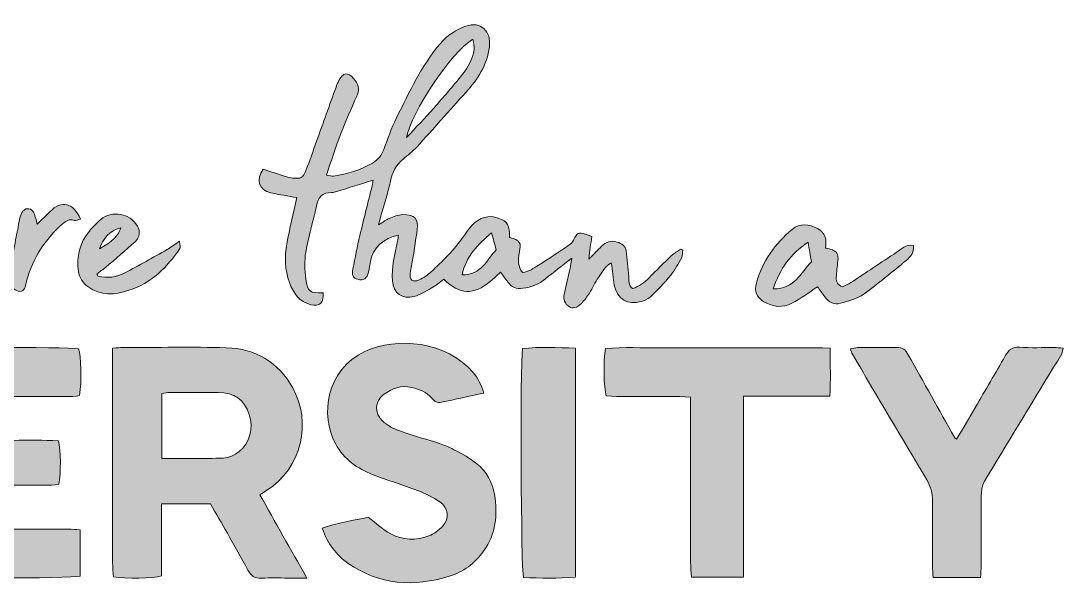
# Model space of a CAD drawing. Extents: x 187 to 1851, y -950 to -98.
# Drawn here: x 982.8 to 1190.2, y -216.2 to -103.6 of the extents above; entities that cross this region are included whole.
import ezdxf

# ---------------------------------------------------------------- set-up
doc = ezdxf.new("R2010")
doc.units = 0
doc.header["$MEASUREMENT"] = 0
doc.layers.add('Слой 1', color=7, linetype='Continuous', lineweight=0)

# ---------------------------------------------------------------- blocks, each defined once
blk = doc.blocks.new('Block_1')
at = {"layer": 'Слой 1', "true_color": 0x000000, "transparency": 33554687}
h = blk.add_hatch(color=18, dxfattribs=at)
h.dxf.hatch_style = 2
edge = h.paths.add_edge_path()
edge.add_spline(control_points=[(1076.49, -145.73), (1073.69, -148.07), (1071.45, -150.46), (1070.6, -154.1), (1074.49, -154.22), (1075.52, -151.02), (1077.4, -149.14), (1077.08, -147.95), (1076.83, -147.01), (1076.49, -145.73)], knot_values=[0, 0, 0, 0, 1, 1, 1, 2, 2, 2, 3, 3, 3, 3], degree=3, periodic=0)
edge = h.paths.add_edge_path()
edge.add_spline(control_points=[(1072.77, -107.26), (1068.53, -109.7), (1060.41, -121.85), (1059.54, -126.83), (1061.45, -124.78), (1063.24, -122.91), (1064.96, -120.98), (1066.9, -118.79), (1068.81, -116.59), (1070.65, -114.31), (1071.82, -112.86), (1072.72, -111.2), (1072.99, -109.31), (1073.07, -108.73), (1072.87, -108.1), (1072.77, -107.26)], knot_values=[0, 0, 0, 0, 1, 1, 1, 2, 2, 2, 3, 3, 3, 4, 4, 4, 5, 5, 5, 5], degree=3, periodic=0)
edge = h.paths.add_edge_path()
edge.add_spline(control_points=[(1053.99, -144.17), (1054.99, -143.57), (1055.52, -143.14), (1056.13, -142.9), (1056.98, -142.57), (1057.89, -142.18), (1058.78, -142.15), (1061.34, -142.05), (1061.95, -143.16), (1061.68, -145.1), (1061.42, -147.01), (1061.13, -148.91), (1060.82, -150.82), (1060.66, -151.81), (1060.41, -152.78), (1060.28, -153.76), (1060.1, -155.1), (1060.84, -155.69), (1062.06, -155.11), (1062.9, -154.72), (1063.7, -154.18), (1064.38, -153.56), (1066.76, -151.42), (1069.02, -149.15), (1070.86, -146.51), (1071.4, -145.74), (1071.95, -144.99), (1072.57, -144.29), (1074, -142.67), (1076, -142.13), (1077.81, -142.83), (1079.68, -143.55), (1080.11, -144.29), (1080.07, -146.72), (1082.1, -147.21), (1082.48, -147.7), (1081.98, -149.78), (1081.65, -151.18), (1081.73, -152.39), (1082.6, -153.64), (1083.86, -153.51), (1084.84, -152.81), (1085.84, -152.18), (1087.86, -150.89), (1089.87, -149.57), (1091.87, -148.23), (1092.23, -147.99), (1092.58, -147.63), (1092.78, -147.24), (1093.59, -145.61), (1093.57, -145.6), (1095.28, -146.07), (1095.59, -146.15), (1095.89, -146.29), (1096.39, -146.48), (1096.21, -147.87), (1096.03, -149.23), (1095.79, -151.02), (1096.83, -149.98), (1097.57, -149.19), (1098.36, -148.44), (1099.23, -147.62), (1100.19, -147.19), (1101.46, -147.59), (1102.38, -147.89), (1103.08, -148.38), (1103.23, -149.3), (1103.49, -151), (1103.62, -152.72), (1103.78, -154.44), (1103.85, -155.27), (1103.6, -156.2), (1104.58, -156.86), (1105.8, -156.39), (1106.87, -155.64), (1107.82, -154.69), (1109.28, -153.22), (1110.73, -151.74), (1112.23, -150.32), (1112.78, -149.8), (1113.47, -149.43), (1114.09, -148.99), (1114.22, -149.07), (1114.36, -149.15), (1114.49, -149.22), (1114.43, -149.7), (1114.5, -150.25), (1114.29, -150.64), (1113.63, -151.87), (1112.98, -153.14), (1112.1, -154.21), (1110.84, -155.75), (1109.43, -157.16), (1108, -158.54), (1107.55, -158.98), (1106.85, -159.23), (1106.23, -159.42), (1103.58, -160.21), (1101.45, -158.93), (1100.89, -156.19), (1100.61, -154.76), (1100.5, -153.3), (1100.29, -151.7), (1099.05, -152.37), (1098.49, -153.61), (1097.75, -154.63), (1097.06, -155.6), (1096.57, -156.72), (1095.93, -157.73), (1095.47, -158.46), (1094.95, -159.16), (1094.36, -159.78), (1093.48, -160.71), (1092.62, -160.92), (1091.89, -160.44), (1091.02, -159.86), (1090.72, -158.97), (1090.91, -157.99), (1091.22, -156.42), (1091.64, -154.87), (1091.99, -153.31), (1092.14, -152.63), (1092.24, -151.95), (1092.46, -150.78), (1090.44, -152.36), (1088.81, -153.59), (1087.23, -154.88), (1085.89, -155.97), (1084.39, -156.56), (1082.68, -156.78), (1081.42, -156.94), (1080.47, -156.58), (1079.74, -155.56), (1079.27, -154.92), (1078.77, -154.3), (1078.23, -153.59), (1077.52, -154.24), (1076.92, -154.86), (1076.26, -155.4), (1072.81, -158.2), (1070.23, -158.11), (1066.98, -154.99), (1066.17, -155.58), (1065.36, -156.26), (1064.46, -156.78), (1063.37, -157.41), (1062.26, -158.07), (1061.07, -158.42), (1058.73, -159.1), (1056.95, -157.73), (1056.76, -155.31), (1056.55, -152.6), (1057.27, -150.02), (1057.77, -147.41), (1057.85, -147.03), (1057.89, -146.64), (1057.95, -146.23), (1055, -146.76), (1052.92, -148.74), (1052.42, -151.39), (1052.28, -152.11), (1052.17, -152.84), (1052, -153.55), (1051.69, -154.86), (1051.01, -155.3), (1049.85, -155), (1048.93, -154.76), (1048.63, -154.19), (1048.88, -152.94), (1049.32, -150.72), (1049.76, -148.49), (1050.28, -146.29), (1051.06, -142.98), (1051.91, -139.69), (1052.72, -136.39), (1052.82, -136.01), (1052.86, -135.62), (1052.91, -135.3), (1050.46, -136.06), (1048.07, -136.81), (1045.68, -137.55), (1045.36, -137.65), (1045.03, -137.78), (1044.71, -137.77), (1042.82, -137.69), (1041.99, -138.69), (1041.62, -140.45), (1040.98, -143.52), (1040.05, -146.52), (1039.52, -149.6), (1039.22, -151.34), (1039.31, -153.19), (1039.55, -154.94), (1039.91, -157.53), (1040.32, -157.74), (1042.96, -157.71), (1043.23, -159.52), (1042.24, -160.51), (1040.52, -160.05), (1038.23, -159.44), (1037.01, -157.72), (1036.25, -155.64), (1035.33, -153.13), (1035.28, -150.52), (1035.74, -147.93), (1036.29, -144.93), (1037.01, -141.95), (1037.71, -138.75), (1036.04, -138.45), (1034.29, -138.16), (1032.56, -137.81), (1030.21, -137.33), (1029.5, -135.11), (1031.05, -133.12), (1032.56, -133.61), (1034.07, -134.11), (1035.58, -134.58), (1036.03, -134.72), (1036.49, -134.83), (1036.94, -134.87), (1038.6, -135.03), (1038.92, -134.89), (1039.54, -133.35), (1040.3, -131.43), (1040.97, -129.47), (1041.67, -127.52), (1042.96, -123.94), (1044.25, -120.36), (1045.54, -116.79), (1045.7, -116.35), (1045.87, -115.91), (1046.08, -115.49), (1046.9, -113.84), (1047.88, -113.74), (1049.1, -115.15), (1049.95, -116.13), (1050.31, -117.16), (1049.73, -118.45), (1048.58, -121), (1047.44, -123.57), (1046.44, -126.18), (1045.43, -128.78), (1044.59, -131.45), (1043.62, -134.28), (1044.22, -134.37), (1044.66, -134.55), (1045.06, -134.48), (1047.76, -133.99), (1050.4, -133.33), (1052.8, -131.9), (1053.9, -131.25), (1054.59, -130.35), (1055.03, -129.19), (1055.84, -127.07), (1056.55, -124.89), (1057.57, -122.88), (1060.16, -117.77), (1062.51, -112.51), (1066.29, -108.1), (1067.68, -106.48), (1069.42, -105.36), (1071.38, -104.66), (1074.28, -103.62), (1076.45, -105.66), (1076.05, -108.79), (1075.58, -112.42), (1073.72, -115.25), (1071.34, -117.86), (1068.07, -121.46), (1064.87, -125.13), (1061.59, -128.72), (1060.79, -129.6), (1059.79, -130.3), (1058.88, -131.09), (1057.53, -132.27), (1056.73, -133.69), (1056.36, -135.5), (1055.87, -137.91), (1055.05, -140.26), (1054.38, -142.63), (1054.27, -143), (1054.19, -143.37), (1053.99, -144.17)], knot_values=[0, 0, 0, 0, 1, 1, 1, 2, 2, 2, 3, 3, 3, 4, 4, 4, 5, 5, 5, 6, 6, 6, 7, 7, 7, 8, 8, 8, 9, 9, 9, 10, 10, 10, 11, 11, 11, 12, 12, 12, 13, 13, 13, 14, 14, 14, 15, 15, 15, 16, 16, 16, 17, 17, 17, 18, 18, 18, 19, 19, 19, 20, 20, 20, 21, 21, 21, 22, 22, 22, 23, 23, 23, 24, 24, 24, 25, 25, 25, 26, 26, 26, 27, 27, 27, 28, 28, 28, 29, 29, 29, 30, 30, 30, 31, 31, 31, 32, 32, 32, 33, 33, 33, 34, 34, 34, 35, 35, 35, 36, 36, 36, 37, 37, 37, 38, 38, 38, 39, 39, 39, 40, 40, 40, 41, 41, 41, 42, 42, 42, 43, 43, 43, 44, 44, 44, 45, 45, 45, 46, 46, 46, 47, 47, 47, 48, 48, 48, 49, 49, 49, 50, 50, 50, 51, 51, 51, 52, 52, 52, 53, 53, 53, 54, 54, 54, 55, 55, 55, 56, 56, 56, 57, 57, 57, 58, 58, 58, 59, 59, 59, 60, 60, 60, 61, 61, 61, 62, 62, 62, 63, 63, 63, 64, 64, 64, 65, 65, 65, 66, 66, 66, 67, 67, 67, 68, 68, 68, 69, 69, 69, 70, 70, 70, 71, 71, 71, 72, 72, 72, 73, 73, 73, 74, 74, 74, 75, 75, 75, 76, 76, 76, 77, 77, 77, 78, 78, 78, 79, 79, 79, 80, 80, 80, 81, 81, 81, 82, 82, 82, 83, 83, 83, 84, 84, 84, 85, 85, 85, 86, 86, 86, 87, 87, 87, 88, 88, 88, 89, 89, 89, 90, 90, 90, 91, 91, 91, 92, 92, 92, 93, 93, 93, 94, 94, 94, 94], degree=3, periodic=0)
h = blk.add_hatch(color=18, dxfattribs=at)
h.dxf.hatch_style = 2
edge = h.paths.add_edge_path()
edge.add_spline(control_points=[(986.1, -144.07), (987.04, -143.14), (987.82, -142.34), (988.62, -141.56), (991, -139.23), (993.2, -139.7), (994.7, -143.02), (994.27, -143.13), (993.81, -143.4), (993.48, -143.29), (992.49, -142.96), (991.79, -143.38), (991.13, -143.98), (987.68, -147.08), (985.19, -150.79), (984, -155.32), (983.96, -155.44), (983.95, -155.58), (983.92, -155.71), (983.72, -156.46), (983.7, -157.39), (982.59, -157.4), (981.85, -157.41), (980.8, -156.49), (980.71, -155.58), (980.6, -154.67), (980.64, -153.71), (980.79, -152.8), (981.37, -149.46), (982, -146.13), (982.65, -142.8), (982.75, -142.3), (982.95, -141.75), (983.28, -141.39), (983.96, -140.67), (984.98, -140.89), (985.43, -141.78), (985.6, -142.13), (985.68, -142.53), (985.8, -142.92), (985.89, -143.22), (985.96, -143.53), (986.1, -144.07)], knot_values=[0, 0, 0, 0, 1, 1, 1, 2, 2, 2, 3, 3, 3, 4, 4, 4, 5, 5, 5, 6, 6, 6, 7, 7, 7, 8, 8, 8, 9, 9, 9, 10, 10, 10, 11, 11, 11, 12, 12, 12, 13, 13, 13, 14, 14, 14, 14], degree=3, periodic=0)
h = blk.add_hatch(color=18, dxfattribs=at)
h.dxf.hatch_style = 2
edge = h.paths.add_edge_path()
edge.add_spline(control_points=[(998.49, -148.94), (1000.94, -147.62), (1002.35, -146.17), (1002.7, -144.78), (1000.42, -145.38), (999.19, -146.9), (998.49, -148.94)], knot_values=[0, 0, 0, 0, 1, 1, 1, 2, 2, 2, 2], degree=3, periodic=0)
edge = h.paths.add_edge_path()
edge.add_spline(control_points=[(998.18, -154.37), (1000.03, -154.84), (1001.85, -154.61), (1003.53, -153.73), (1006.36, -152.24), (1009.14, -150.66), (1011.92, -149.09), (1012.66, -148.67), (1013.35, -148.15), (1014.41, -147.45), (1014.47, -148.17), (1014.67, -148.66), (1014.5, -148.89), (1011.89, -152.59), (1008.84, -155.78), (1004.34, -157.19), (1001.5, -158.09), (998.76, -158.43), (996.16, -156.44), (995.12, -155.65), (994.48, -154.67), (994.3, -153.47), (993.84, -150.49), (994.57, -147.77), (996.47, -145.41), (997.14, -144.58), (997.92, -143.83), (998.73, -143.14), (1000.96, -141.22), (1004.59, -141.88), (1006.04, -144.42), (1006.62, -145.43), (1006.53, -146.64), (1005.57, -147.52), (1003.67, -149.28), (1001.67, -150.94), (999.69, -152.63), (999.15, -153.09), (998.56, -153.48), (997.99, -153.91), (998.05, -154.06), (998.12, -154.22), (998.18, -154.37)], knot_values=[0, 0, 0, 0, 1, 1, 1, 2, 2, 2, 3, 3, 3, 4, 4, 4, 5, 5, 5, 6, 6, 6, 7, 7, 7, 8, 8, 8, 9, 9, 9, 10, 10, 10, 11, 11, 11, 12, 12, 12, 13, 13, 13, 14, 14, 14, 14], degree=3, periodic=0)
h = blk.add_hatch(color=18, dxfattribs=at)
h.dxf.hatch_style = 2
edge = h.paths.add_edge_path()
edge.add_spline(control_points=[(1132.51, -156.9), (1136.79, -156.98), (1137.99, -153.61), (1140.1, -151.55), (1139.88, -150.23), (1139.68, -149.09), (1139.42, -147.62), (1135.95, -149.93), (1133.83, -152.87), (1132.51, -156.9)], knot_values=[0, 0, 0, 0, 1, 1, 1, 2, 2, 2, 3, 3, 3, 3], degree=3, periodic=0)
edge = h.paths.add_edge_path()
edge.add_spline(control_points=[(1160.39, -148.3), (1160.53, -149.76), (1159.8, -150.55), (1158.96, -151.24), (1156.17, -153.51), (1153.44, -155.87), (1150.5, -157.95), (1149.19, -158.87), (1147.49, -159.32), (1145.9, -159.77), (1144.65, -160.12), (1143.54, -159.55), (1142.76, -158.5), (1142.24, -157.81), (1141.76, -157.1), (1141.32, -156.49), (1139.56, -157.64), (1137.96, -158.87), (1136.21, -159.77), (1134.39, -160.71), (1132.46, -160.55), (1130.66, -159.48), (1129.18, -158.6), (1128.72, -157.44), (1129.16, -155.75), (1130.3, -151.38), (1132.87, -147.94), (1136.26, -145.09), (1137.83, -143.76), (1139.62, -144.03), (1141.32, -144.93), (1142.84, -145.74), (1143.21, -147.08), (1142.88, -148.79), (1143.21, -148.85), (1143.53, -148.89), (1143.83, -148.98), (1145.16, -149.36), (1145.52, -149.96), (1145.35, -151.33), (1145.21, -152.45), (1145.09, -153.57), (1145.04, -154.7), (1145.01, -155.48), (1145.28, -156.15), (1146.27, -156.47), (1146.77, -156.23), (1147.4, -156), (1147.94, -155.65), (1150.96, -153.67), (1153.93, -151.64), (1156.96, -149.69), (1157.97, -149.05), (1158.85, -147.96), (1160.39, -148.3)], knot_values=[0, 0, 0, 0, 1, 1, 1, 2, 2, 2, 3, 3, 3, 4, 4, 4, 5, 5, 5, 6, 6, 6, 7, 7, 7, 8, 8, 8, 9, 9, 9, 10, 10, 10, 11, 11, 11, 12, 12, 12, 13, 13, 13, 14, 14, 14, 15, 15, 15, 16, 16, 16, 17, 17, 17, 18, 18, 18, 18], degree=3, periodic=0)
h = blk.add_hatch(color=18, dxfattribs=at)
h.dxf.hatch_style = 2
edge = h.paths.add_edge_path()
edge.add_spline(control_points=[(1074.91, -177.62), (1071.96, -178.26), (1069.24, -178.86), (1066.52, -179.45), (1065.69, -179.63), (1065.12, -179.22), (1064.61, -178.64), (1063.55, -177.42), (1062.16, -176.87), (1060.62, -176.51), (1058.47, -175.99), (1056.64, -176.68), (1055.01, -177.92), (1053.21, -179.29), (1053.1, -181.56), (1054.76, -183.14), (1055.56, -183.9), (1056.58, -184.53), (1057.61, -184.91), (1059.79, -185.74), (1062.03, -186.41), (1064.27, -187.06), (1067.65, -188.05), (1070.76, -189.56), (1073.54, -191.67), (1075.54, -193.19), (1076.61, -195.34), (1077.04, -197.78), (1077.74, -201.8), (1077.34, -205.63), (1074.9, -209.06), (1073.17, -211.47), (1070.81, -213.2), (1068.05, -214.05), (1061.02, -216.21), (1054.2, -215.78), (1047.97, -211.49), (1045.56, -209.83), (1043.84, -207.55), (1042.81, -204.48), (1045.9, -203.31), (1049.12, -202.98), (1051.95, -202.31), (1053.57, -203.54), (1054.88, -204.82), (1056.43, -205.63), (1058.81, -206.87), (1061.45, -207.03), (1063.98, -206.02), (1065, -205.62), (1065.99, -204.92), (1066.73, -204.12), (1068.17, -202.57), (1067.93, -200.41), (1066.18, -199.25), (1064.8, -198.34), (1063.28, -197.59), (1061.74, -196.99), (1058.82, -195.86), (1055.81, -194.97), (1052.89, -193.85), (1049.77, -192.65), (1047.13, -190.8), (1045.47, -187.76), (1042.27, -181.91), (1043.63, -172.99), (1051.27, -169.35), (1057.59, -166.35), (1067.59, -167.35), (1072.79, -173.52), (1073.75, -174.66), (1074.43, -175.91), (1074.91, -177.62)], knot_values=[0, 0, 0, 0, 1, 1, 1, 2, 2, 2, 3, 3, 3, 4, 4, 4, 5, 5, 5, 6, 6, 6, 7, 7, 7, 8, 8, 8, 9, 9, 9, 10, 10, 10, 11, 11, 11, 12, 12, 12, 13, 13, 13, 14, 14, 14, 15, 15, 15, 16, 16, 16, 17, 17, 17, 18, 18, 18, 19, 19, 19, 20, 20, 20, 21, 21, 21, 22, 22, 22, 23, 23, 23, 24, 24, 24, 24], degree=3, periodic=0)
h = blk.add_hatch(color=18, dxfattribs=at)
h.dxf.hatch_style = 2
edge = h.paths.add_edge_path()
edge.add_spline(control_points=[(972.45, -178.29), (972.38, -179.09), (972.3, -179.61), (972.29, -180.12), (972.28, -182.31), (972.29, -184.5), (972.29, -186.91), (978.44, -187.21), (984.42, -186.84), (990.31, -187.11), (990.79, -188.8), (990.84, -193.66), (990.4, -195.76), (988.5, -196.11), (986.51, -195.87), (984.54, -195.91), (982.53, -195.95), (980.53, -195.92), (978.53, -195.92), (976.54, -195.92), (974.56, -195.92), (972.43, -195.92), (972.43, -198.87), (972.43, -201.58), (972.43, -204.53), (973.12, -204.58), (973.82, -204.67), (974.52, -204.68), (980.47, -204.69), (986.41, -204.68), (992.35, -204.69), (993.06, -204.69), (993.77, -204.77), (994.61, -204.82), (994.61, -208.03), (994.61, -211.06), (994.61, -214.04), (992.84, -214.48), (963.53, -214.51), (961.75, -214.11), (961.33, -212.67), (961.23, -171.17), (961.64, -168.97), (962.94, -168.52), (991.73, -168.38), (994.34, -168.82), (994.84, -170.13), (994.97, -175.24), (994.53, -178.1), (992.77, -178.48), (990.91, -178.23), (989.08, -178.28), (987.28, -178.32), (985.47, -178.29), (983.67, -178.29), (981.8, -178.29), (979.93, -178.29), (978.06, -178.29), (976.27, -178.29), (974.47, -178.29), (972.45, -178.29)], knot_values=[0, 0, 0, 0, 1, 1, 1, 2, 2, 2, 3, 3, 3, 4, 4, 4, 5, 5, 5, 6, 6, 6, 7, 7, 7, 8, 8, 8, 9, 9, 9, 10, 10, 10, 11, 11, 11, 12, 12, 12, 13, 13, 13, 14, 14, 14, 15, 15, 15, 16, 16, 16, 17, 17, 17, 18, 18, 18, 19, 19, 19, 20, 20, 20, 20], degree=3, periodic=0)
h = blk.add_hatch(color=18, dxfattribs=at)
h.dxf.hatch_style = 2
edge = h.paths.add_edge_path()
edge.add_spline(control_points=[(1010.9, -190.6), (1015.15, -190.6), (1019.15, -190.69), (1023.14, -190.54), (1024.19, -190.5), (1025.35, -189.93), (1026.21, -189.28), (1028.42, -187.61), (1029.2, -184.47), (1028.29, -181.88), (1027.24, -178.92), (1025.29, -177.51), (1022.1, -177.49), (1018.9, -177.47), (1015.69, -177.48), (1012.49, -177.49), (1011.98, -177.5), (1011.47, -177.61), (1010.9, -177.68), (1010.9, -181.99), (1010.9, -186.16), (1010.9, -190.6)], knot_values=[0, 0, 0, 0, 1, 1, 1, 2, 2, 2, 3, 3, 3, 4, 4, 4, 5, 5, 5, 6, 6, 6, 7, 7, 7, 7], degree=3, periodic=0)
edge = h.paths.add_edge_path()
edge.add_spline(control_points=[(1001.09, -168.69), (1002.02, -168.63), (1002.55, -168.57), (1003.08, -168.57), (1009.95, -168.56), (1016.83, -168.43), (1023.7, -168.61), (1029.54, -168.75), (1034.1, -171.51), (1036.93, -176.61), (1040.71, -183.42), (1038.82, -192.49), (1031.7, -197.02), (1031.31, -197.26), (1030.93, -197.51), (1030.4, -197.85), (1033.45, -203.28), (1036.47, -208.65), (1039.71, -214.4), (1038.15, -214.4), (1037.03, -214.4), (1035.92, -214.4), (1034.18, -214.4), (1032.44, -214.31), (1030.71, -214.43), (1029.37, -214.52), (1028.61, -213.94), (1028.01, -212.84), (1026.67, -210.38), (1025.3, -207.94), (1023.92, -205.5), (1022.81, -203.54), (1021.67, -201.59), (1020.54, -199.64), (1017.3, -199.64), (1014.19, -199.64), (1010.82, -199.64), (1010.82, -204.52), (1010.82, -209.28), (1010.82, -213.96), (1009.14, -214.48), (1003.66, -214.57), (1001.26, -214.15), (1000.9, -210.43), (1001.14, -206.65), (1001.1, -202.88), (1001.06, -199.07), (1001.09, -195.27), (1001.09, -191.46), (1001.09, -187.72), (1001.09, -183.99), (1001.09, -180.25), (1001.09, -176.46), (1001.09, -172.68), (1001.09, -168.69)], knot_values=[0, 0, 0, 0, 1, 1, 1, 2, 2, 2, 3, 3, 3, 4, 4, 4, 5, 5, 5, 6, 6, 6, 7, 7, 7, 8, 8, 8, 9, 9, 9, 10, 10, 10, 11, 11, 11, 12, 12, 12, 13, 13, 13, 14, 14, 14, 15, 15, 15, 16, 16, 16, 17, 17, 17, 18, 18, 18, 18], degree=3, periodic=0)
h = blk.add_hatch(color=18, dxfattribs=at)
h.dxf.hatch_style = 2
edge = h.paths.add_edge_path()
edge.add_spline(control_points=[(1093.17, -168.69), (1093.17, -184.03), (1093.17, -199.02), (1093.17, -214.22), (1089.63, -214.52), (1086.21, -214.37), (1082.83, -214.32), (1082.33, -212.79), (1082.15, -172.06), (1082.61, -168.77), (1086.04, -168.42), (1089.52, -168.57), (1093.17, -168.69)], knot_values=[0, 0, 0, 0, 1, 1, 1, 2, 2, 2, 3, 3, 3, 4, 4, 4, 4], degree=3, periodic=0)
h = blk.add_hatch(color=18, dxfattribs=at)
h.dxf.hatch_style = 2
edge = h.paths.add_edge_path()
edge.add_spline(control_points=[(1126.6, -214.24), (1122.93, -214.24), (1119.68, -214.24), (1116.22, -214.24), (1115.87, -210.25), (1116.1, -206.34), (1116.06, -202.44), (1116.02, -198.43), (1116.05, -194.43), (1116.05, -190.42), (1116.05, -186.5), (1116.05, -182.57), (1116.05, -178.42), (1110.35, -178.08), (1104.77, -178.47), (1099.28, -178.2), (1098.77, -176.65), (1098.69, -171.13), (1099.13, -168.76), (1102.77, -168.43), (1106.49, -168.66), (1110.19, -168.62), (1113.93, -168.58), (1117.67, -168.61), (1121.4, -168.61), (1125.07, -168.61), (1128.74, -168.6), (1132.42, -168.61), (1136.13, -168.63), (1139.85, -168.53), (1143.8, -168.69), (1143.87, -171.94), (1143.9, -174.96), (1143.78, -178.26), (1138, -178.26), (1132.44, -178.26), (1126.6, -178.26), (1126.6, -190.37), (1126.6, -202.2), (1126.6, -214.24)], knot_values=[0, 0, 0, 0, 1, 1, 1, 2, 2, 2, 3, 3, 3, 4, 4, 4, 5, 5, 5, 6, 6, 6, 7, 7, 7, 8, 8, 8, 9, 9, 9, 10, 10, 10, 11, 11, 11, 12, 12, 12, 13, 13, 13, 13], degree=3, periodic=0)
h = blk.add_hatch(color=18, dxfattribs=at)
h.dxf.hatch_style = 2
edge = h.paths.add_edge_path()
edge.add_spline(control_points=[(1173.74, -214.27), (1170.46, -214.27), (1167.48, -214.27), (1164.3, -214.27), (1164.25, -213.45), (1164.17, -212.74), (1164.17, -212.03), (1164.16, -207.69), (1164.13, -203.35), (1164.19, -199.01), (1164.21, -197.48), (1163.81, -196.18), (1163.03, -194.87), (1158.07, -186.57), (1153.16, -178.24), (1148.25, -169.91), (1148.09, -169.64), (1148.02, -169.31), (1147.85, -168.84), (1148.39, -168.73), (1148.81, -168.58), (1149.23, -168.58), (1151.83, -168.55), (1154.44, -168.61), (1157.04, -168.54), (1158.23, -168.51), (1158.83, -169.03), (1159.37, -170.01), (1162.4, -175.5), (1165.49, -180.95), (1168.56, -186.42), (1168.62, -186.53), (1168.75, -186.6), (1168.97, -186.8), (1170.23, -184.65), (1171.49, -182.54), (1172.73, -180.42), (1174.71, -177.02), (1176.7, -173.63), (1178.66, -170.21), (1179.3, -169.09), (1180.06, -168.43), (1181.51, -168.52), (1183.77, -168.67), (1186.05, -168.55), (1188.32, -168.57), (1188.9, -168.57), (1189.48, -168.64), (1190.17, -168.69), (1189.96, -170.29), (1188.95, -171.33), (1188.25, -172.49), (1183.67, -180.09), (1179.02, -187.64), (1174.47, -195.25), (1174.02, -196), (1173.9, -197.02), (1173.89, -197.92), (1173.83, -202.59), (1173.87, -207.27), (1173.86, -211.94), (1173.86, -212.66), (1173.79, -213.37), (1173.74, -214.27)], knot_values=[0, 0, 0, 0, 1, 1, 1, 2, 2, 2, 3, 3, 3, 4, 4, 4, 5, 5, 5, 6, 6, 6, 7, 7, 7, 8, 8, 8, 9, 9, 9, 10, 10, 10, 11, 11, 11, 12, 12, 12, 13, 13, 13, 14, 14, 14, 15, 15, 15, 16, 16, 16, 17, 17, 17, 18, 18, 18, 19, 19, 19, 20, 20, 20, 21, 21, 21, 21], degree=3, periodic=0)
at = {"layer": 'Слой 1'}
for points, knots in [([(1053.99, -144.17), (1054.99, -143.57), (1055.52, -143.14), (1056.13, -142.9), (1056.98, -142.57), (1057.89, -142.18), (1058.78, -142.15), (1061.34, -142.05), (1061.95, -143.16), (1061.68, -145.1), (1061.42, -147.01), (1061.13, -148.91), (1060.82, -150.82), (1060.66, -151.81), (1060.41, -152.78), (1060.28, -153.76), (1060.1, -155.1), (1060.84, -155.69), (1062.06, -155.11), (1062.9, -154.72), (1063.7, -154.18), (1064.38, -153.56), (1066.76, -151.42), (1069.02, -149.15), (1070.86, -146.51), (1071.4, -145.74), (1071.95, -144.99), (1072.57, -144.29), (1074, -142.67), (1076, -142.13), (1077.81, -142.83), (1079.68, -143.55), (1080.11, -144.29), (1080.07, -146.72), (1082.1, -147.21), (1082.48, -147.7), (1081.98, -149.78), (1081.65, -151.18), (1081.73, -152.39), (1082.6, -153.64), (1083.86, -153.51), (1084.84, -152.81), (1085.84, -152.18), (1087.86, -150.89), (1089.87, -149.57), (1091.87, -148.23), (1092.23, -147.99), (1092.58, -147.63), (1092.78, -147.24), (1093.59, -145.61), (1093.57, -145.6), (1095.28, -146.07), (1095.59, -146.15), (1095.89, -146.29), (1096.39, -146.48), (1096.21, -147.87), (1096.03, -149.23), (1095.79, -151.02), (1096.83, -149.98), (1097.57, -149.19), (1098.36, -148.44), (1099.23, -147.62), (1100.19, -147.19), (1101.46, -147.59), (1102.38, -147.89), (1103.08, -148.38), (1103.23, -149.3), (1103.49, -151), (1103.62, -152.72), (1103.78, -154.44), (1103.85, -155.27), (1103.6, -156.2), (1104.58, -156.86), (1105.8, -156.39), (1106.87, -155.64), (1107.82, -154.69), (1109.28, -153.22), (1110.73, -151.74), (1112.23, -150.32), (1112.78, -149.8), (1113.47, -149.43), (1114.09, -148.99), (1114.22, -149.07), (1114.36, -149.15), (1114.49, -149.22), (1114.43, -149.7), (1114.5, -150.25), (1114.29, -150.64), (1113.63, -151.87), (1112.98, -153.14), (1112.1, -154.21), (1110.84, -155.75), (1109.43, -157.16), (1108, -158.54), (1107.55, -158.98), (1106.85, -159.23), (1106.23, -159.42), (1103.58, -160.21), (1101.45, -158.93), (1100.89, -156.19), (1100.61, -154.76), (1100.5, -153.3), (1100.29, -151.7), (1099.05, -152.37), (1098.49, -153.61), (1097.75, -154.63), (1097.06, -155.6), (1096.57, -156.72), (1095.93, -157.73), (1095.47, -158.46), (1094.95, -159.16), (1094.36, -159.78), (1093.48, -160.71), (1092.62, -160.92), (1091.89, -160.44), (1091.02, -159.86), (1090.72, -158.97), (1090.91, -157.99), (1091.22, -156.42), (1091.64, -154.87), (1091.99, -153.31), (1092.14, -152.63), (1092.24, -151.95), (1092.46, -150.78), (1090.44, -152.36), (1088.81, -153.59), (1087.23, -154.88), (1085.89, -155.97), (1084.39, -156.56), (1082.68, -156.78), (1081.42, -156.94), (1080.47, -156.58), (1079.74, -155.56), (1079.27, -154.92), (1078.77, -154.3), (1078.23, -153.59), (1077.52, -154.24), (1076.92, -154.86), (1076.26, -155.4), (1072.81, -158.2), (1070.23, -158.11), (1066.98, -154.99), (1066.17, -155.58), (1065.36, -156.26), (1064.46, -156.78), (1063.37, -157.41), (1062.26, -158.07), (1061.07, -158.42), (1058.73, -159.1), (1056.95, -157.73), (1056.76, -155.31), (1056.55, -152.6), (1057.27, -150.02), (1057.77, -147.41), (1057.85, -147.03), (1057.89, -146.64), (1057.95, -146.23), (1055, -146.76), (1052.92, -148.74), (1052.42, -151.39), (1052.28, -152.11), (1052.17, -152.84), (1052, -153.55), (1051.69, -154.86), (1051.01, -155.3), (1049.85, -155), (1048.93, -154.76), (1048.63, -154.19), (1048.88, -152.94), (1049.32, -150.72), (1049.76, -148.49), (1050.28, -146.29), (1051.06, -142.98), (1051.91, -139.69), (1052.72, -136.39), (1052.82, -136.01), (1052.86, -135.62), (1052.91, -135.3), (1050.46, -136.06), (1048.07, -136.81), (1045.68, -137.55), (1045.36, -137.65), (1045.03, -137.78), (1044.71, -137.77), (1042.82, -137.69), (1041.99, -138.69), (1041.62, -140.45), (1040.98, -143.52), (1040.05, -146.52), (1039.52, -149.6), (1039.22, -151.34), (1039.31, -153.19), (1039.55, -154.94), (1039.91, -157.53), (1040.32, -157.74), (1042.96, -157.71), (1043.23, -159.52), (1042.24, -160.51), (1040.52, -160.05), (1038.23, -159.44), (1037.01, -157.72), (1036.25, -155.64), (1035.33, -153.13), (1035.28, -150.52), (1035.74, -147.93), (1036.29, -144.93), (1037.01, -141.95), (1037.71, -138.75), (1036.04, -138.45), (1034.29, -138.16), (1032.56, -137.81), (1030.21, -137.33), (1029.5, -135.11), (1031.05, -133.12), (1032.56, -133.61), (1034.07, -134.11), (1035.58, -134.58), (1036.03, -134.72), (1036.49, -134.83), (1036.94, -134.87), (1038.6, -135.03), (1038.92, -134.89), (1039.54, -133.35), (1040.3, -131.43), (1040.97, -129.47), (1041.67, -127.52), (1042.96, -123.94), (1044.25, -120.36), (1045.54, -116.79), (1045.7, -116.35), (1045.87, -115.91), (1046.08, -115.49), (1046.9, -113.84), (1047.88, -113.74), (1049.1, -115.15), (1049.95, -116.13), (1050.31, -117.16), (1049.73, -118.45), (1048.58, -121), (1047.44, -123.57), (1046.44, -126.18), (1045.43, -128.78), (1044.59, -131.45), (1043.62, -134.28), (1044.22, -134.37), (1044.66, -134.55), (1045.06, -134.48), (1047.76, -133.99), (1050.4, -133.33), (1052.8, -131.9), (1053.9, -131.25), (1054.59, -130.35), (1055.03, -129.19), (1055.84, -127.07), (1056.55, -124.89), (1057.57, -122.88), (1060.16, -117.77), (1062.51, -112.51), (1066.29, -108.1), (1067.68, -106.48), (1069.42, -105.36), (1071.38, -104.66), (1074.28, -103.62), (1076.45, -105.66), (1076.05, -108.79), (1075.58, -112.42), (1073.72, -115.25), (1071.34, -117.86), (1068.07, -121.46), (1064.87, -125.13), (1061.59, -128.72), (1060.79, -129.6), (1059.79, -130.3), (1058.88, -131.09), (1057.53, -132.27), (1056.73, -133.69), (1056.36, -135.5), (1055.87, -137.91), (1055.05, -140.26), (1054.38, -142.63), (1054.27, -143), (1054.19, -143.37), (1053.99, -144.17)], [0, 0, 0, 0, 1, 1, 1, 2, 2, 2, 3, 3, 3, 4, 4, 4, 5, 5, 5, 6, 6, 6, 7, 7, 7, 8, 8, 8, 9, 9, 9, 10, 10, 10, 11, 11, 11, 12, 12, 12, 13, 13, 13, 14, 14, 14, 15, 15, 15, 16, 16, 16, 17, 17, 17, 18, 18, 18, 19, 19, 19, 20, 20, 20, 21, 21, 21, 22, 22, 22, 23, 23, 23, 24, 24, 24, 25, 25, 25, 26, 26, 26, 27, 27, 27, 28, 28, 28, 29, 29, 29, 30, 30, 30, 31, 31, 31, 32, 32, 32, 33, 33, 33, 34, 34, 34, 35, 35, 35, 36, 36, 36, 37, 37, 37, 38, 38, 38, 39, 39, 39, 40, 40, 40, 41, 41, 41, 42, 42, 42, 43, 43, 43, 44, 44, 44, 45, 45, 45, 46, 46, 46, 47, 47, 47, 48, 48, 48, 49, 49, 49, 50, 50, 50, 51, 51, 51, 52, 52, 52, 53, 53, 53, 54, 54, 54, 55, 55, 55, 56, 56, 56, 57, 57, 57, 58, 58, 58, 59, 59, 59, 60, 60, 60, 61, 61, 61, 62, 62, 62, 63, 63, 63, 64, 64, 64, 65, 65, 65, 66, 66, 66, 67, 67, 67, 68, 68, 68, 69, 69, 69, 70, 70, 70, 71, 71, 71, 72, 72, 72, 73, 73, 73, 74, 74, 74, 75, 75, 75, 76, 76, 76, 77, 77, 77, 78, 78, 78, 79, 79, 79, 80, 80, 80, 81, 81, 81, 82, 82, 82, 83, 83, 83, 84, 84, 84, 85, 85, 85, 86, 86, 86, 87, 87, 87, 88, 88, 88, 89, 89, 89, 90, 90, 90, 91, 91, 91, 92, 92, 92, 93, 93, 93, 94, 94, 94, 94]), ([(1072.77, -107.26), (1068.53, -109.7), (1060.41, -121.85), (1059.54, -126.83), (1061.45, -124.78), (1063.24, -122.91), (1064.96, -120.98), (1066.9, -118.79), (1068.81, -116.59), (1070.65, -114.31), (1071.82, -112.86), (1072.72, -111.2), (1072.99, -109.31), (1073.07, -108.73), (1072.87, -108.1), (1072.77, -107.26)], [0, 0, 0, 0, 1, 1, 1, 2, 2, 2, 3, 3, 3, 4, 4, 4, 5, 5, 5, 5]), ([(986.1, -144.07), (987.04, -143.14), (987.82, -142.34), (988.62, -141.56), (991, -139.23), (993.2, -139.7), (994.7, -143.02), (994.27, -143.13), (993.81, -143.4), (993.48, -143.29), (992.49, -142.96), (991.79, -143.38), (991.13, -143.98), (987.68, -147.08), (985.19, -150.79), (984, -155.32), (983.96, -155.44), (983.95, -155.58), (983.92, -155.71), (983.72, -156.46), (983.7, -157.39), (982.59, -157.4), (981.85, -157.41), (980.8, -156.49), (980.71, -155.58), (980.6, -154.67), (980.64, -153.71), (980.79, -152.8), (981.37, -149.46), (982, -146.13), (982.65, -142.8), (982.75, -142.3), (982.95, -141.75), (983.28, -141.39), (983.96, -140.67), (984.98, -140.89), (985.43, -141.78), (985.6, -142.13), (985.68, -142.53), (985.8, -142.92), (985.89, -143.22), (985.96, -143.53), (986.1, -144.07)], [0, 0, 0, 0, 1, 1, 1, 2, 2, 2, 3, 3, 3, 4, 4, 4, 5, 5, 5, 6, 6, 6, 7, 7, 7, 8, 8, 8, 9, 9, 9, 10, 10, 10, 11, 11, 11, 12, 12, 12, 13, 13, 13, 14, 14, 14, 14]), ([(998.18, -154.37), (1000.03, -154.84), (1001.85, -154.61), (1003.53, -153.73), (1006.36, -152.24), (1009.14, -150.66), (1011.92, -149.09), (1012.66, -148.67), (1013.35, -148.15), (1014.41, -147.45), (1014.47, -148.17), (1014.67, -148.66), (1014.5, -148.89), (1011.89, -152.59), (1008.84, -155.78), (1004.34, -157.19), (1001.5, -158.09), (998.76, -158.43), (996.16, -156.44), (995.12, -155.65), (994.48, -154.67), (994.3, -153.47), (993.84, -150.49), (994.57, -147.77), (996.47, -145.41), (997.14, -144.58), (997.92, -143.83), (998.73, -143.14), (1000.96, -141.22), (1004.59, -141.88), (1006.04, -144.42), (1006.62, -145.43), (1006.53, -146.64), (1005.57, -147.52), (1003.67, -149.28), (1001.67, -150.94), (999.69, -152.63), (999.15, -153.09), (998.56, -153.48), (997.99, -153.91), (998.05, -154.06), (998.12, -154.22), (998.18, -154.37)], [0, 0, 0, 0, 1, 1, 1, 2, 2, 2, 3, 3, 3, 4, 4, 4, 5, 5, 5, 6, 6, 6, 7, 7, 7, 8, 8, 8, 9, 9, 9, 10, 10, 10, 11, 11, 11, 12, 12, 12, 13, 13, 13, 14, 14, 14, 14]), ([(998.49, -148.94), (1000.94, -147.62), (1002.35, -146.17), (1002.7, -144.78), (1000.42, -145.38), (999.19, -146.9), (998.49, -148.94)], [0, 0, 0, 0, 1, 1, 1, 2, 2, 2, 2]), ([(1160.39, -148.3), (1160.53, -149.76), (1159.8, -150.55), (1158.96, -151.24), (1156.17, -153.51), (1153.44, -155.87), (1150.5, -157.95), (1149.19, -158.87), (1147.49, -159.32), (1145.9, -159.77), (1144.65, -160.12), (1143.54, -159.55), (1142.76, -158.5), (1142.24, -157.81), (1141.76, -157.1), (1141.32, -156.49), (1139.56, -157.64), (1137.96, -158.87), (1136.21, -159.77), (1134.39, -160.71), (1132.46, -160.55), (1130.66, -159.48), (1129.18, -158.6), (1128.72, -157.44), (1129.16, -155.75), (1130.3, -151.38), (1132.87, -147.94), (1136.26, -145.09), (1137.83, -143.76), (1139.62, -144.03), (1141.32, -144.93), (1142.84, -145.74), (1143.21, -147.08), (1142.88, -148.79), (1143.21, -148.85), (1143.53, -148.89), (1143.83, -148.98), (1145.16, -149.36), (1145.52, -149.96), (1145.35, -151.33), (1145.21, -152.45), (1145.09, -153.57), (1145.04, -154.7), (1145.01, -155.48), (1145.28, -156.15), (1146.27, -156.47), (1146.77, -156.23), (1147.4, -156), (1147.94, -155.65), (1150.96, -153.67), (1153.93, -151.64), (1156.96, -149.69), (1157.97, -149.05), (1158.85, -147.96), (1160.39, -148.3)], [0, 0, 0, 0, 1, 1, 1, 2, 2, 2, 3, 3, 3, 4, 4, 4, 5, 5, 5, 6, 6, 6, 7, 7, 7, 8, 8, 8, 9, 9, 9, 10, 10, 10, 11, 11, 11, 12, 12, 12, 13, 13, 13, 14, 14, 14, 15, 15, 15, 16, 16, 16, 17, 17, 17, 18, 18, 18, 18]), ([(1076.49, -145.73), (1073.69, -148.07), (1071.45, -150.46), (1070.6, -154.1), (1074.49, -154.22), (1075.52, -151.02), (1077.4, -149.14), (1077.08, -147.95), (1076.83, -147.01), (1076.49, -145.73)], [0, 0, 0, 0, 1, 1, 1, 2, 2, 2, 3, 3, 3, 3]), ([(1132.51, -156.9), (1136.79, -156.98), (1137.99, -153.61), (1140.1, -151.55), (1139.88, -150.23), (1139.68, -149.09), (1139.42, -147.62), (1135.95, -149.93), (1133.83, -152.87), (1132.51, -156.9)], [0, 0, 0, 0, 1, 1, 1, 2, 2, 2, 3, 3, 3, 3]), ([(1074.91, -177.62), (1071.96, -178.26), (1069.24, -178.86), (1066.52, -179.45), (1065.69, -179.63), (1065.12, -179.22), (1064.61, -178.64), (1063.55, -177.42), (1062.16, -176.87), (1060.62, -176.51), (1058.47, -175.99), (1056.64, -176.68), (1055.01, -177.92), (1053.21, -179.29), (1053.1, -181.56), (1054.76, -183.14), (1055.56, -183.9), (1056.58, -184.53), (1057.61, -184.91), (1059.79, -185.74), (1062.03, -186.41), (1064.27, -187.06), (1067.65, -188.05), (1070.76, -189.56), (1073.54, -191.67), (1075.54, -193.19), (1076.61, -195.34), (1077.04, -197.78), (1077.74, -201.8), (1077.34, -205.63), (1074.9, -209.06), (1073.17, -211.47), (1070.81, -213.2), (1068.05, -214.05), (1061.02, -216.21), (1054.2, -215.78), (1047.97, -211.49), (1045.56, -209.83), (1043.84, -207.55), (1042.81, -204.48), (1045.9, -203.31), (1049.12, -202.98), (1051.95, -202.31), (1053.57, -203.54), (1054.88, -204.82), (1056.43, -205.63), (1058.81, -206.87), (1061.45, -207.03), (1063.98, -206.02), (1065, -205.62), (1065.99, -204.92), (1066.73, -204.12), (1068.17, -202.57), (1067.93, -200.41), (1066.18, -199.25), (1064.8, -198.34), (1063.28, -197.59), (1061.74, -196.99), (1058.82, -195.86), (1055.81, -194.97), (1052.89, -193.85), (1049.77, -192.65), (1047.13, -190.8), (1045.47, -187.76), (1042.27, -181.91), (1043.63, -172.99), (1051.27, -169.35), (1057.59, -166.35), (1067.59, -167.35), (1072.79, -173.52), (1073.75, -174.66), (1074.43, -175.91), (1074.91, -177.62)], [0, 0, 0, 0, 1, 1, 1, 2, 2, 2, 3, 3, 3, 4, 4, 4, 5, 5, 5, 6, 6, 6, 7, 7, 7, 8, 8, 8, 9, 9, 9, 10, 10, 10, 11, 11, 11, 12, 12, 12, 13, 13, 13, 14, 14, 14, 15, 15, 15, 16, 16, 16, 17, 17, 17, 18, 18, 18, 19, 19, 19, 20, 20, 20, 21, 21, 21, 22, 22, 22, 23, 23, 23, 24, 24, 24, 24]), ([(972.45, -178.29), (972.38, -179.09), (972.3, -179.61), (972.29, -180.12), (972.28, -182.31), (972.29, -184.5), (972.29, -186.91), (978.44, -187.21), (984.42, -186.84), (990.31, -187.11), (990.79, -188.8), (990.84, -193.66), (990.4, -195.76), (988.5, -196.11), (986.51, -195.87), (984.54, -195.91), (982.53, -195.95), (980.53, -195.92), (978.53, -195.92), (976.54, -195.92), (974.56, -195.92), (972.43, -195.92), (972.43, -198.87), (972.43, -201.58), (972.43, -204.53), (973.12, -204.58), (973.82, -204.67), (974.52, -204.68), (980.47, -204.69), (986.41, -204.68), (992.35, -204.69), (993.06, -204.69), (993.77, -204.77), (994.61, -204.82), (994.61, -208.03), (994.61, -211.06), (994.61, -214.04), (992.84, -214.48), (963.53, -214.51), (961.75, -214.11), (961.33, -212.67), (961.23, -171.17), (961.64, -168.97), (962.94, -168.52), (991.73, -168.38), (994.34, -168.82), (994.84, -170.13), (994.97, -175.24), (994.53, -178.1), (992.77, -178.48), (990.91, -178.23), (989.08, -178.28), (987.28, -178.32), (985.47, -178.29), (983.67, -178.29), (981.8, -178.29), (979.93, -178.29), (978.06, -178.29), (976.27, -178.29), (974.47, -178.29), (972.45, -178.29)], [0, 0, 0, 0, 1, 1, 1, 2, 2, 2, 3, 3, 3, 4, 4, 4, 5, 5, 5, 6, 6, 6, 7, 7, 7, 8, 8, 8, 9, 9, 9, 10, 10, 10, 11, 11, 11, 12, 12, 12, 13, 13, 13, 14, 14, 14, 15, 15, 15, 16, 16, 16, 17, 17, 17, 18, 18, 18, 19, 19, 19, 20, 20, 20, 20]), ([(1001.09, -168.69), (1002.02, -168.63), (1002.55, -168.57), (1003.08, -168.57), (1009.95, -168.56), (1016.83, -168.43), (1023.7, -168.61), (1029.54, -168.75), (1034.1, -171.51), (1036.93, -176.61), (1040.71, -183.42), (1038.82, -192.49), (1031.7, -197.02), (1031.31, -197.26), (1030.93, -197.51), (1030.4, -197.85), (1033.45, -203.28), (1036.47, -208.65), (1039.71, -214.4), (1038.15, -214.4), (1037.03, -214.4), (1035.92, -214.4), (1034.18, -214.4), (1032.44, -214.31), (1030.71, -214.43), (1029.37, -214.52), (1028.61, -213.94), (1028.01, -212.84), (1026.67, -210.38), (1025.3, -207.94), (1023.92, -205.5), (1022.81, -203.54), (1021.67, -201.59), (1020.54, -199.64), (1017.3, -199.64), (1014.19, -199.64), (1010.82, -199.64), (1010.82, -204.52), (1010.82, -209.28), (1010.82, -213.96), (1009.14, -214.48), (1003.66, -214.57), (1001.26, -214.15), (1000.9, -210.43), (1001.14, -206.65), (1001.1, -202.88), (1001.06, -199.07), (1001.09, -195.27), (1001.09, -191.46), (1001.09, -187.72), (1001.09, -183.99), (1001.09, -180.25), (1001.09, -176.46), (1001.09, -172.68), (1001.09, -168.69)], [0, 0, 0, 0, 1, 1, 1, 2, 2, 2, 3, 3, 3, 4, 4, 4, 5, 5, 5, 6, 6, 6, 7, 7, 7, 8, 8, 8, 9, 9, 9, 10, 10, 10, 11, 11, 11, 12, 12, 12, 13, 13, 13, 14, 14, 14, 15, 15, 15, 16, 16, 16, 17, 17, 17, 18, 18, 18, 18]), ([(1093.17, -168.69), (1093.17, -184.03), (1093.17, -199.02), (1093.17, -214.22), (1089.63, -214.52), (1086.21, -214.37), (1082.83, -214.32), (1082.33, -212.79), (1082.15, -172.06), (1082.61, -168.77), (1086.04, -168.42), (1089.52, -168.57), (1093.17, -168.69)], [0, 0, 0, 0, 1, 1, 1, 2, 2, 2, 3, 3, 3, 4, 4, 4, 4]), ([(1126.6, -214.24), (1122.93, -214.24), (1119.68, -214.24), (1116.22, -214.24), (1115.87, -210.25), (1116.1, -206.34), (1116.06, -202.44), (1116.02, -198.43), (1116.05, -194.43), (1116.05, -190.42), (1116.05, -186.5), (1116.05, -182.57), (1116.05, -178.42), (1110.35, -178.08), (1104.77, -178.47), (1099.28, -178.2), (1098.77, -176.65), (1098.69, -171.13), (1099.13, -168.76), (1102.77, -168.43), (1106.49, -168.66), (1110.19, -168.62), (1113.93, -168.58), (1117.67, -168.61), (1121.4, -168.61), (1125.07, -168.61), (1128.74, -168.6), (1132.42, -168.61), (1136.13, -168.63), (1139.85, -168.53), (1143.8, -168.69), (1143.87, -171.94), (1143.9, -174.96), (1143.78, -178.26), (1138, -178.26), (1132.44, -178.26), (1126.6, -178.26), (1126.6, -190.37), (1126.6, -202.2), (1126.6, -214.24)], [0, 0, 0, 0, 1, 1, 1, 2, 2, 2, 3, 3, 3, 4, 4, 4, 5, 5, 5, 6, 6, 6, 7, 7, 7, 8, 8, 8, 9, 9, 9, 10, 10, 10, 11, 11, 11, 12, 12, 12, 13, 13, 13, 13]), ([(1173.74, -214.27), (1170.46, -214.27), (1167.48, -214.27), (1164.3, -214.27), (1164.25, -213.45), (1164.17, -212.74), (1164.17, -212.03), (1164.16, -207.69), (1164.13, -203.35), (1164.19, -199.01), (1164.21, -197.48), (1163.81, -196.18), (1163.03, -194.87), (1158.07, -186.57), (1153.16, -178.24), (1148.25, -169.91), (1148.09, -169.64), (1148.02, -169.31), (1147.85, -168.84), (1148.39, -168.73), (1148.81, -168.58), (1149.23, -168.58), (1151.83, -168.55), (1154.44, -168.61), (1157.04, -168.54), (1158.23, -168.51), (1158.83, -169.03), (1159.37, -170.01), (1162.4, -175.5), (1165.49, -180.95), (1168.56, -186.42), (1168.62, -186.53), (1168.75, -186.6), (1168.97, -186.8), (1170.23, -184.65), (1171.49, -182.54), (1172.73, -180.42), (1174.71, -177.02), (1176.7, -173.63), (1178.66, -170.21), (1179.3, -169.09), (1180.06, -168.43), (1181.51, -168.52), (1183.77, -168.67), (1186.05, -168.55), (1188.32, -168.57), (1188.9, -168.57), (1189.48, -168.64), (1190.17, -168.69), (1189.96, -170.29), (1188.95, -171.33), (1188.25, -172.49), (1183.67, -180.09), (1179.02, -187.64), (1174.47, -195.25), (1174.02, -196), (1173.9, -197.02), (1173.89, -197.92), (1173.83, -202.59), (1173.87, -207.27), (1173.86, -211.94), (1173.86, -212.66), (1173.79, -213.37), (1173.74, -214.27)], [0, 0, 0, 0, 1, 1, 1, 2, 2, 2, 3, 3, 3, 4, 4, 4, 5, 5, 5, 6, 6, 6, 7, 7, 7, 8, 8, 8, 9, 9, 9, 10, 10, 10, 11, 11, 11, 12, 12, 12, 13, 13, 13, 14, 14, 14, 15, 15, 15, 16, 16, 16, 17, 17, 17, 18, 18, 18, 19, 19, 19, 20, 20, 20, 21, 21, 21, 21]), ([(1010.9, -190.6), (1015.15, -190.6), (1019.15, -190.69), (1023.14, -190.54), (1024.19, -190.5), (1025.35, -189.93), (1026.21, -189.28), (1028.42, -187.61), (1029.2, -184.47), (1028.29, -181.88), (1027.24, -178.92), (1025.29, -177.51), (1022.1, -177.49), (1018.9, -177.47), (1015.69, -177.48), (1012.49, -177.49), (1011.98, -177.5), (1011.47, -177.61), (1010.9, -177.68), (1010.9, -181.99), (1010.9, -186.16), (1010.9, -190.6)], [0, 0, 0, 0, 1, 1, 1, 2, 2, 2, 3, 3, 3, 4, 4, 4, 5, 5, 5, 6, 6, 6, 7, 7, 7, 7])]:
    blk.add_open_spline(points, degree=3, knots=knots, dxfattribs=at)
blk = doc.blocks.new('Block_0')
at = {"layer": 'Слой 1'}
blk.add_blockref('Block_1', (0, 0), dxfattribs=at)

msp = doc.modelspace()

# ---------------------------------------------------------------- block references
at = {"layer": 'Слой 1'}
msp.add_blockref('Block_0', (0, 0), dxfattribs=at)

doc.saveas('drawing.dxf')
